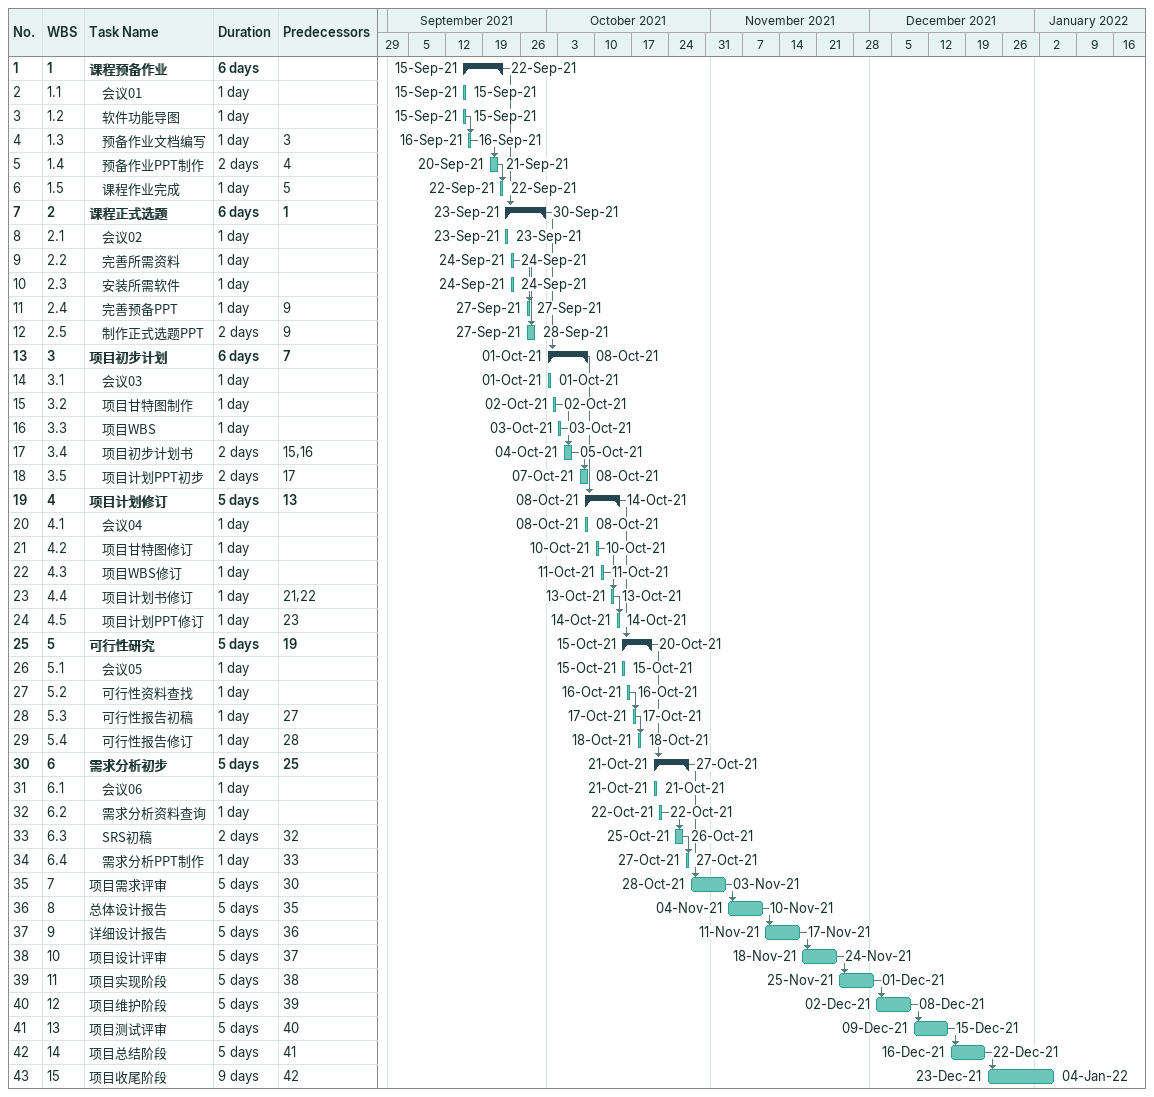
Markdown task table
| ID | WBS | Task | Duration | Start | Finish | Predecessors |
|---|---|---|---|---|---|---|
| 1 | 1 | **课程预备作业** | 6d | 2021-09-15 | 2021-09-22 |  |
| 2 | 1.1 | 会议01 | 1d | 2021-09-15 | 2021-09-15 |  |
| 3 | 1.2 | 软件功能导图 | 1d | 2021-09-15 | 2021-09-15 |  |
| 4 | 1.3 | 预备作业文档编写 | 1d | 2021-09-16 | 2021-09-16 | 3 |
| 5 | 1.4 | 预备作业PPT制作 | 2d | 2021-09-20 | 2021-09-21 | 4 |
| 6 | 1.5 | 课程作业完成 | 1d | 2021-09-22 | 2021-09-22 | 5 |
| 7 | 2 | **课程正式选题** | 6d | 2021-09-23 | 2021-09-30 | 1 |
| 8 | 2.1 | 会议02 | 1d | 2021-09-23 | 2021-09-23 |  |
| 9 | 2.2 | 完善所需资料 | 1d | 2021-09-24 | 2021-09-24 |  |
| 10 | 2.3 | 安装所需软件 | 1d | 2021-09-24 | 2021-09-24 |  |
| 11 | 2.4 | 完善预备PPT | 1d | 2021-09-27 | 2021-09-27 | 9 |
| 12 | 2.5 | 制作正式选题PPT | 2d | 2021-09-27 | 2021-09-28 | 9 |
| 13 | 3 | **项目初步计划** | 6d | 2021-10-01 | 2021-10-08 | 7 |
| 14 | 3.1 | 会议03 | 1d | 2021-10-01 | 2021-10-01 |  |
| 15 | 3.2 | 项目甘特图制作 | 1d | 2021-10-02 | 2021-10-02 |  |
| 16 | 3.3 | 项目WBS | 1d | 2021-10-03 | 2021-10-03 |  |
| 17 | 3.4 | 项目初步计划书 | 2d | 2021-10-04 | 2021-10-05 | 15, 16 |
| 18 | 3.5 | 项目计划PPT初步 | 2d | 2021-10-07 | 2021-10-08 | 17 |
| 19 | 4 | **项目计划修订** | 5d | 2021-10-08 | 2021-10-14 | 13 |
| 20 | 4.1 | 会议04 | 1d | 2021-10-08 | 2021-10-08 |  |
| 21 | 4.2 | 项目甘特图修订 | 1d | 2021-10-10 | 2021-10-10 |  |
| 22 | 4.3 | 项目WBS修订 | 1d | 2021-10-11 | 2021-10-11 |  |
| 23 | 4.4 | 项目计划书修订 | 1d | 2021-10-13 | 2021-10-13 | 21, 22 |
| 24 | 4.5 | 项目计划PPT修订 | 1d | 2021-10-14 | 2021-10-14 | 23 |
| 25 | 5 | **可行性研究** | 5d | 2021-10-15 | 2021-10-20 | 19 |
| 26 | 5.1 | 会议05 | 1d | 2021-10-15 | 2021-10-15 |  |
| 27 | 5.2 | 可行性资料查找 | 1d | 2021-10-16 | 2021-10-16 |  |
| 28 | 5.3 | 可行性报告初稿 | 1d | 2021-10-17 | 2021-10-17 | 27 |
| 29 | 5.4 | 可行性报告修订 | 1d | 2021-10-18 | 2021-10-18 | 28 |
| 30 | 6 | **需求分析初步** | 5d | 2021-10-21 | 2021-10-27 | 25 |
| 31 | 6.1 | 会议06 | 1d | 2021-10-21 | 2021-10-21 |  |
| 32 | 6.2 | 需求分析资料查询 | 1d | 2021-10-22 | 2021-10-22 |  |
| 33 | 6.3 | SRS初稿 | 2d | 2021-10-25 | 2021-10-26 | 32 |
| 34 | 6.4 | 需求分析PPT制作 | 1d | 2021-10-27 | 2021-10-27 | 33 |
| 35 | 7 | 项目需求评审 | 5d | 2021-10-28 | 2021-11-03 | 30 |
| 36 | 8 | 总体设计报告 | 5d | 2021-11-04 | 2021-11-10 | 35 |
| 37 | 9 | 详细设计报告 | 5d | 2021-11-11 | 2021-11-17 | 36 |
| 38 | 10 | 项目设计评审 | 5d | 2021-11-18 | 2021-11-24 | 37 |
| 39 | 11 | 项目实现阶段 | 5d | 2021-11-25 | 2021-12-01 | 38 |
| 40 | 12 | 项目维护阶段 | 5d | 2021-12-02 | 2021-12-08 | 39 |
| 41 | 13 | 项目测试评审 | 5d | 2021-12-09 | 2021-12-15 | 40 |
| 42 | 14 | 项目总结阶段 | 5d | 2021-12-16 | 2021-12-22 | 41 |
| 43 | 15 | 项目收尾阶段 | 9d | 2021-12-23 | 2022-01-04 | 42 |
